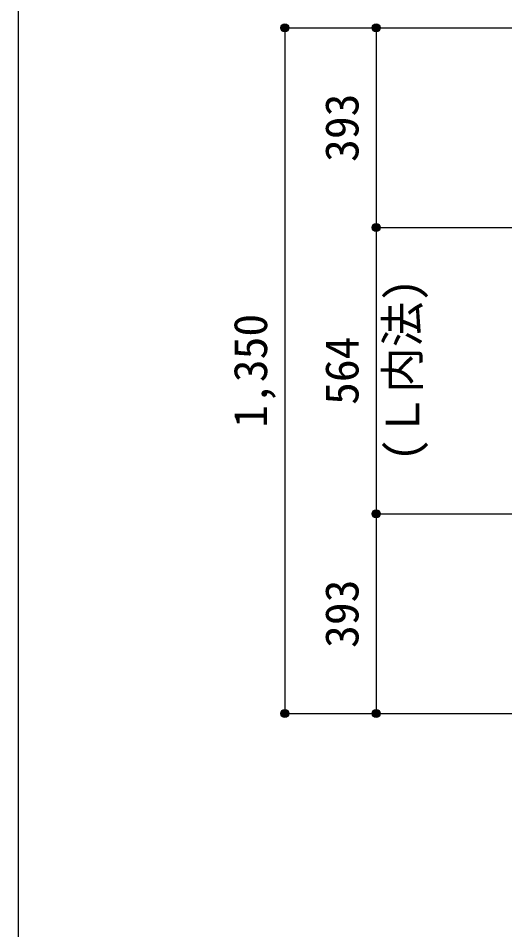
# Model space of a CAD drawing. Units: millimetres at full size, sheet at 1:30. Extents: x -5973 to 5954, y -4195 to 4201.
# Drawn here: x -5973 to -5001, y -2776 to -981 of the extents above; entities that cross this region are included whole.
import ezdxf
from ezdxf.enums import TextEntityAlignment as Align

# ---------------------------------------------------------------- set-up
doc = ezdxf.new("R2010")
doc.units = ezdxf.units.MM
doc.header["$LTSCALE"] = 30
doc.header["$PDMODE"] = 32
doc.header["$PDSIZE"] = 15
doc.layers.add('0-D_寸法', color=4, linetype='Continuous')
doc.layers.add('F-0_枠', color=6, linetype='Continuous')
doc.styles.add('ＭＳ ゴシック', font='')
doc.styles.get('ＭＳ ゴシック').set_extended_font_data('MS Gothic')

msp = doc.modelspace()

# ---------------------------------------------------------------- linework, layer by layer
at = {"layer": '0-D_寸法'}
for p, q in [((-5447.84, -999.89), (-5447.84, -2349.89)), ((-5447.84, -999.89), (-5267.84, -999.89)), ((-5267.84, -999.89), (-5267.84, -1392.89)), ((-5267.84, -999.89), (-5000.8, -999.89)), ((-5267.84, -1392.89), (-5000.8, -1392.89)), ((-5267.84, -1392.89), (-5267.84, -1956.89)), ((-5267.84, -1956.89), (-5000.8, -1956.89)), ((-5267.84, -1956.89), (-5267.84, -2349.89)), ((-5447.84, -2349.89), (-5267.84, -2349.89)), ((-5267.84, -2349.89), (-5000.8, -2349.89))]:
    msp.add_line(p, q, dxfattribs=at)
for centre, radius in [((-5447.84, -999.89), 8), ((-5447.84, -999.89), 7.2), ((-5447.84, -999.89), 6.4), ((-5447.84, -999.89), 5.6), ((-5447.84, -999.89), 4.8), ((-5447.84, -999.89), 4), ((-5447.84, -999.89), 3.2), ((-5447.84, -999.89), 2.4), ((-5447.84, -999.89), 1.6), ((-5447.84, -999.89), 0.8), ((-5267.84, -999.89), 8), ((-5267.84, -999.89), 7.2), ((-5267.84, -999.89), 6.4), ((-5267.84, -999.89), 5.6), ((-5267.84, -999.89), 4.8), ((-5267.84, -999.89), 4), ((-5267.84, -999.89), 3.2), ((-5267.84, -999.89), 2.4), ((-5267.84, -999.89), 1.6), ((-5267.84, -999.89), 0.8), ((-5267.84, -1392.89), 8), ((-5267.84, -1392.89), 7.2), ((-5267.84, -1392.89), 6.4), ((-5267.84, -1392.89), 5.6), ((-5267.84, -1392.89), 4.8), ((-5267.84, -1392.89), 4), ((-5267.84, -1392.89), 3.2), ((-5267.84, -1392.89), 2.4), ((-5267.84, -1392.89), 1.6), ((-5267.84, -1392.89), 0.8), ((-5267.84, -1956.89), 8), ((-5267.84, -1956.89), 7.2), ((-5267.84, -1956.89), 6.4), ((-5267.84, -1956.89), 5.6), ((-5267.84, -1956.89), 4.8), ((-5267.84, -1956.89), 4), ((-5267.84, -1956.89), 3.2), ((-5267.84, -1956.89), 2.4), ((-5267.84, -1956.89), 1.6), ((-5267.84, -1956.89), 0.8), ((-5447.84, -2349.89), 8), ((-5447.84, -2349.89), 7.2), ((-5447.84, -2349.89), 6.4), ((-5447.84, -2349.89), 5.6), ((-5447.84, -2349.89), 4.8), ((-5447.84, -2349.89), 4), ((-5447.84, -2349.89), 3.2), ((-5447.84, -2349.89), 2.4), ((-5447.84, -2349.89), 1.6), ((-5447.84, -2349.89), 0.8), ((-5267.84, -2349.89), 8), ((-5267.84, -2349.89), 7.2), ((-5267.84, -2349.89), 6.4), ((-5267.84, -2349.89), 5.6), ((-5267.84, -2349.89), 4.8), ((-5267.84, -2349.89), 4), ((-5267.84, -2349.89), 3.2), ((-5267.84, -2349.89), 2.4), ((-5267.84, -2349.89), 1.6), ((-5267.84, -2349.89), 0.8)]:
    msp.add_circle(centre, radius, dxfattribs=at)
at = {"layer": '0-D_寸法', "color": 7}
for p in [(-5447.84, -999.89), (-5447.84, -999.89), (-5267.84, -999.89), (-5267.84, -999.89), (-5267.84, -1392.89), (-5267.84, -1392.89), (-5267.84, -1956.89), (-5267.84, -1956.89), (-5447.84, -2349.89), (-5447.84, -2349.89), (-5267.84, -2349.89), (-5267.84, -2349.89)]:
    msp.add_point(p, dxfattribs=at)
at = {"layer": 'F-0_枠'}
msp.add_line((-5972.88, 4201.15), (-5972.88, -4195.24), dxfattribs=at)

# ---------------------------------------------------------------- texts
at = {"layer": '0-D_寸法', "style": 'ＭＳ ゴシック'}
for s, p in [('393', (-5282.84, -1263.89)), ('(Ｌ内法)', (-5163.37, -1853.66)), ('1,350', (-5462.84, -1787.39)), ('564', (-5282.84, -1742.39)), ('393', (-5282.84, -2220.89))]:
    msp.add_text(s, height=65.98, rotation=90, dxfattribs=at).set_placement(p, align=Align.BOTTOM_LEFT)

doc.saveas('drawing.dxf')
